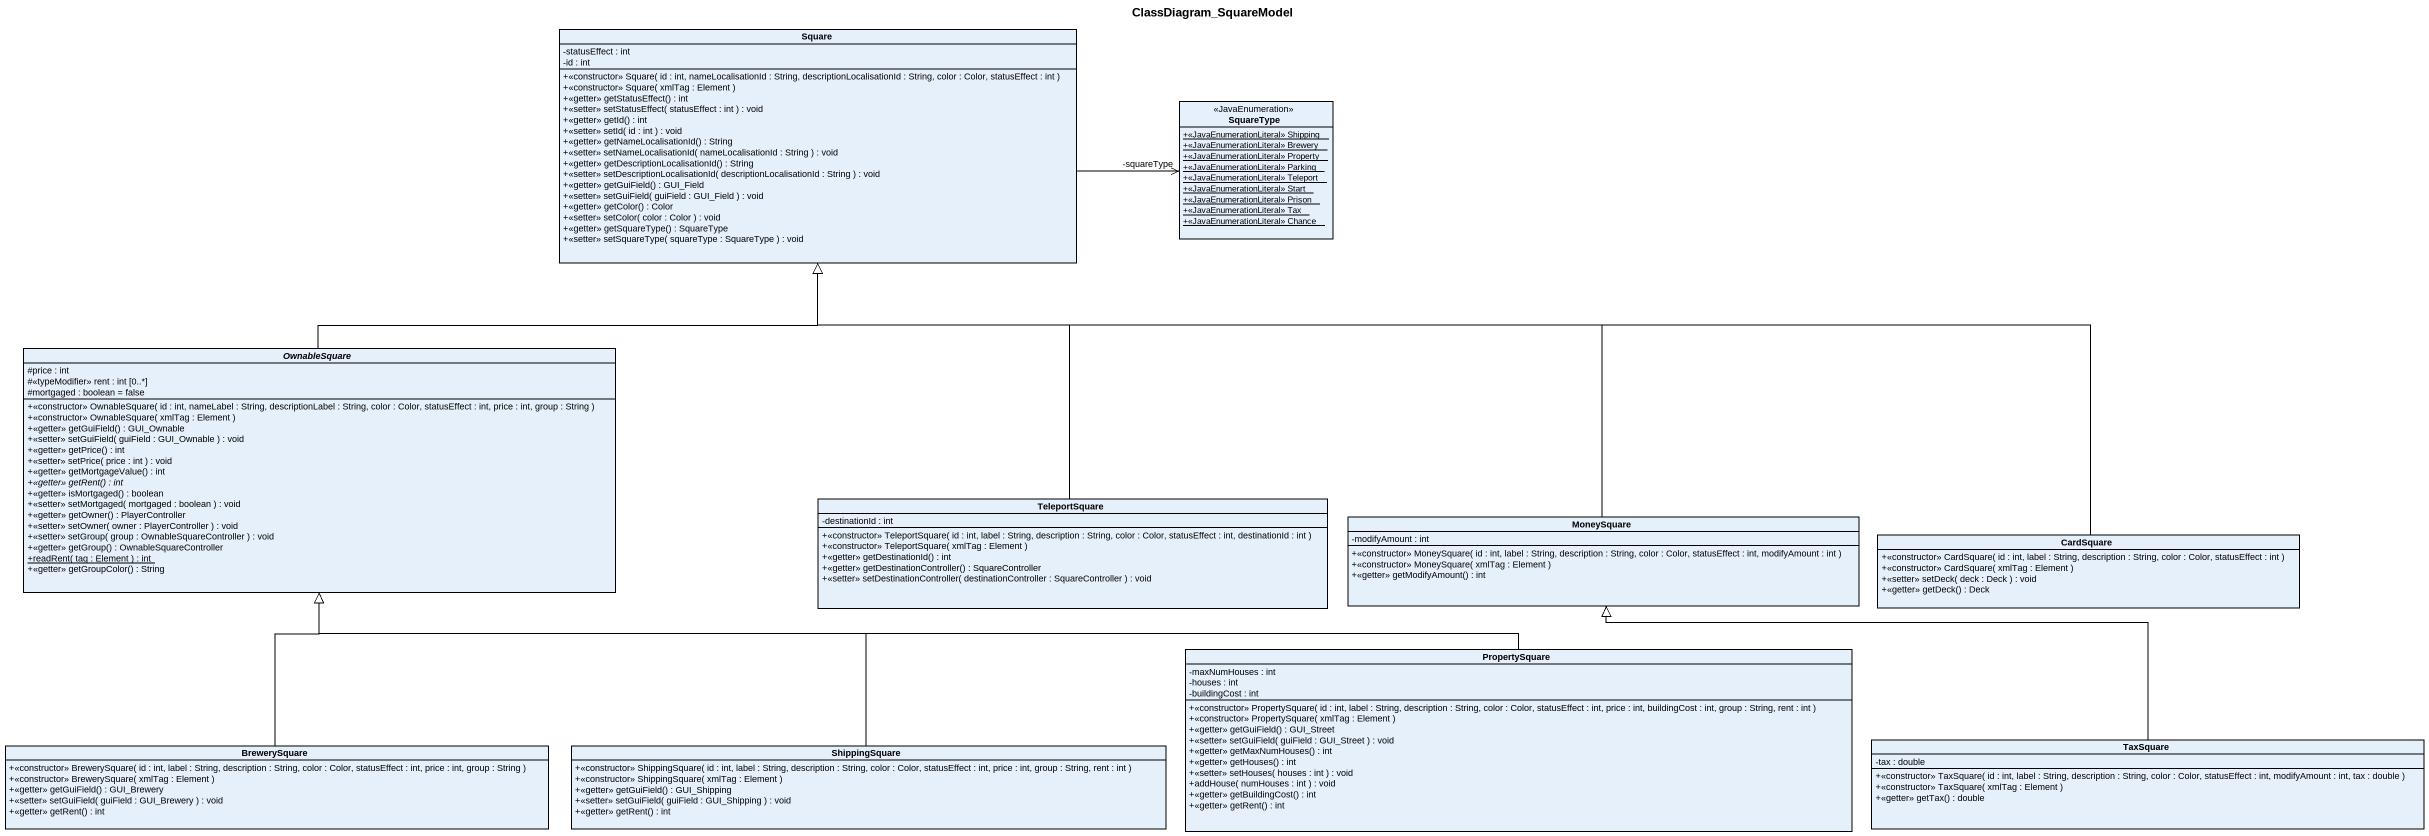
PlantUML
@startuml
title ClassDiagram_SquareModel
hide circle
hide empty members
skinparam classAttributeIconSize 0
class Square {
  -statusEffect : int
  -id : int
  +<<constructor>> Square( id : int, nameLocalisationId : String, descriptionLocalisationId : String, color : Color, statusEffect : int )
  +<<constructor>> Square( xmlTag : Element )
  +<<getter>> getStatusEffect() : int
  +<<setter>> setStatusEffect( statusEffect : int ) : void
  +<<getter>> getId() : int
  +<<setter>> setId( id : int ) : void
  +<<getter>> getNameLocalisationId() : String
  +<<setter>> setNameLocalisationId( nameLocalisationId : String ) : void
  +<<getter>> getDescriptionLocalisationId() : String
  +<<setter>> setDescriptionLocalisationId( descriptionLocalisationId : String ) : void
  +<<getter>> getGuiField() : GUI_Field
  +<<setter>> setGuiField( guiField : GUI_Field ) : void
  +<<getter>> getColor() : Color
  +<<setter>> setColor( color : Color ) : void
  +<<getter>> getSquareType() : SquareType
  +<<setter>> setSquareType( squareType : SquareType ) : void
}
class SquareType <<JavaEnumeration>> {
  {static} +<<JavaEnumerationLiteral>> Shipping
  {static} +<<JavaEnumerationLiteral>> Brewery
  {static} +<<JavaEnumerationLiteral>> Property
  {static} +<<JavaEnumerationLiteral>> Parking
  {static} +<<JavaEnumerationLiteral>> Teleport
  {static} +<<JavaEnumerationLiteral>> Start
  {static} +<<JavaEnumerationLiteral>> Prison
  {static} +<<JavaEnumerationLiteral>> Tax
  {static} +<<JavaEnumerationLiteral>> Chance
}
abstract class OwnableSquare {
  #price : int
  #<<typeModifier>> rent : int [0..*]
  #mortgaged : boolean = false
  +<<constructor>> OwnableSquare( id : int, nameLabel : String, descriptionLabel : String, color : Color, statusEffect : int, price : int, group : String )
  +<<constructor>> OwnableSquare( xmlTag : Element )
  +<<getter>> getGuiField() : GUI_Ownable
  +<<setter>> setGuiField( guiField : GUI_Ownable ) : void
  +<<getter>> getPrice() : int
  +<<setter>> setPrice( price : int ) : void
  +<<getter>> getMortgageValue() : int
  {abstract} +<<getter>> getRent() : int
  +<<getter>> isMortgaged() : boolean
  +<<setter>> setMortgaged( mortgaged : boolean ) : void
  +<<getter>> getOwner() : PlayerController
  +<<setter>> setOwner( owner : PlayerController ) : void
  +<<setter>> setGroup( group : OwnableSquareController ) : void
  +<<getter>> getGroup() : OwnableSquareController
  {static} +readRent( tag : Element ) : int
  +<<getter>> getGroupColor() : String
}
class TeleportSquare {
  -destinationId : int
  +<<constructor>> TeleportSquare( id : int, label : String, description : String, color : Color, statusEffect : int, destinationId : int )
  +<<constructor>> TeleportSquare( xmlTag : Element )
  +<<getter>> getDestinationId() : int
  +<<getter>> getDestinationController() : SquareController
  +<<setter>> setDestinationController( destinationController : SquareController ) : void
}
class MoneySquare {
  -modifyAmount : int
  +<<constructor>> MoneySquare( id : int, label : String, description : String, color : Color, statusEffect : int, modifyAmount : int )
  +<<constructor>> MoneySquare( xmlTag : Element )
  +<<getter>> getModifyAmount() : int
}
class CardSquare {
  +<<constructor>> CardSquare( id : int, label : String, description : String, color : Color, statusEffect : int )
  +<<constructor>> CardSquare( xmlTag : Element )
  +<<setter>> setDeck( deck : Deck ) : void
  +<<getter>> getDeck() : Deck
}
class PropertySquare {
  -maxNumHouses : int
  -houses : int
  -buildingCost : int
  +<<constructor>> PropertySquare( id : int, label : String, description : String, color : Color, statusEffect : int, price : int, buildingCost : int, group : String, rent : int )
  +<<constructor>> PropertySquare( xmlTag : Element )
  +<<getter>> getGuiField() : GUI_Street
  +<<setter>> setGuiField( guiField : GUI_Street ) : void
  +<<getter>> getMaxNumHouses() : int
  +<<getter>> getHouses() : int
  +<<setter>> setHouses( houses : int ) : void
  +addHouse( numHouses : int ) : void
  +<<getter>> getBuildingCost() : int
  +<<getter>> getRent() : int
}
class BrewerySquare {
  +<<constructor>> BrewerySquare( id : int, label : String, description : String, color : Color, statusEffect : int, price : int, group : String )
  +<<constructor>> BrewerySquare( xmlTag : Element )
  +<<getter>> getGuiField() : GUI_Brewery
  +<<setter>> setGuiField( guiField : GUI_Brewery ) : void
  +<<getter>> getRent() : int
}
class ShippingSquare {
  +<<constructor>> ShippingSquare( id : int, label : String, description : String, color : Color, statusEffect : int, price : int, group : String, rent : int )
  +<<constructor>> ShippingSquare( xmlTag : Element )
  +<<getter>> getGuiField() : GUI_Shipping
  +<<setter>> setGuiField( guiField : GUI_Shipping ) : void
  +<<getter>> getRent() : int
}
class TaxSquare {
  -tax : double
  +<<constructor>> TaxSquare( id : int, label : String, description : String, color : Color, statusEffect : int, modifyAmount : int, tax : double )
  +<<constructor>> TaxSquare( xmlTag : Element )
  +<<getter>> getTax() : double
}
SquareType "-squareType" <-left- Square
OwnableSquare -up-|> Square
TeleportSquare -up-|> Square
MoneySquare -left-|> Square
CardSquare -left-|> Square
PropertySquare -left-|> OwnableSquare
BrewerySquare -up-|> OwnableSquare
ShippingSquare -left-|> OwnableSquare
TaxSquare -left-|> MoneySquare
@enduml
